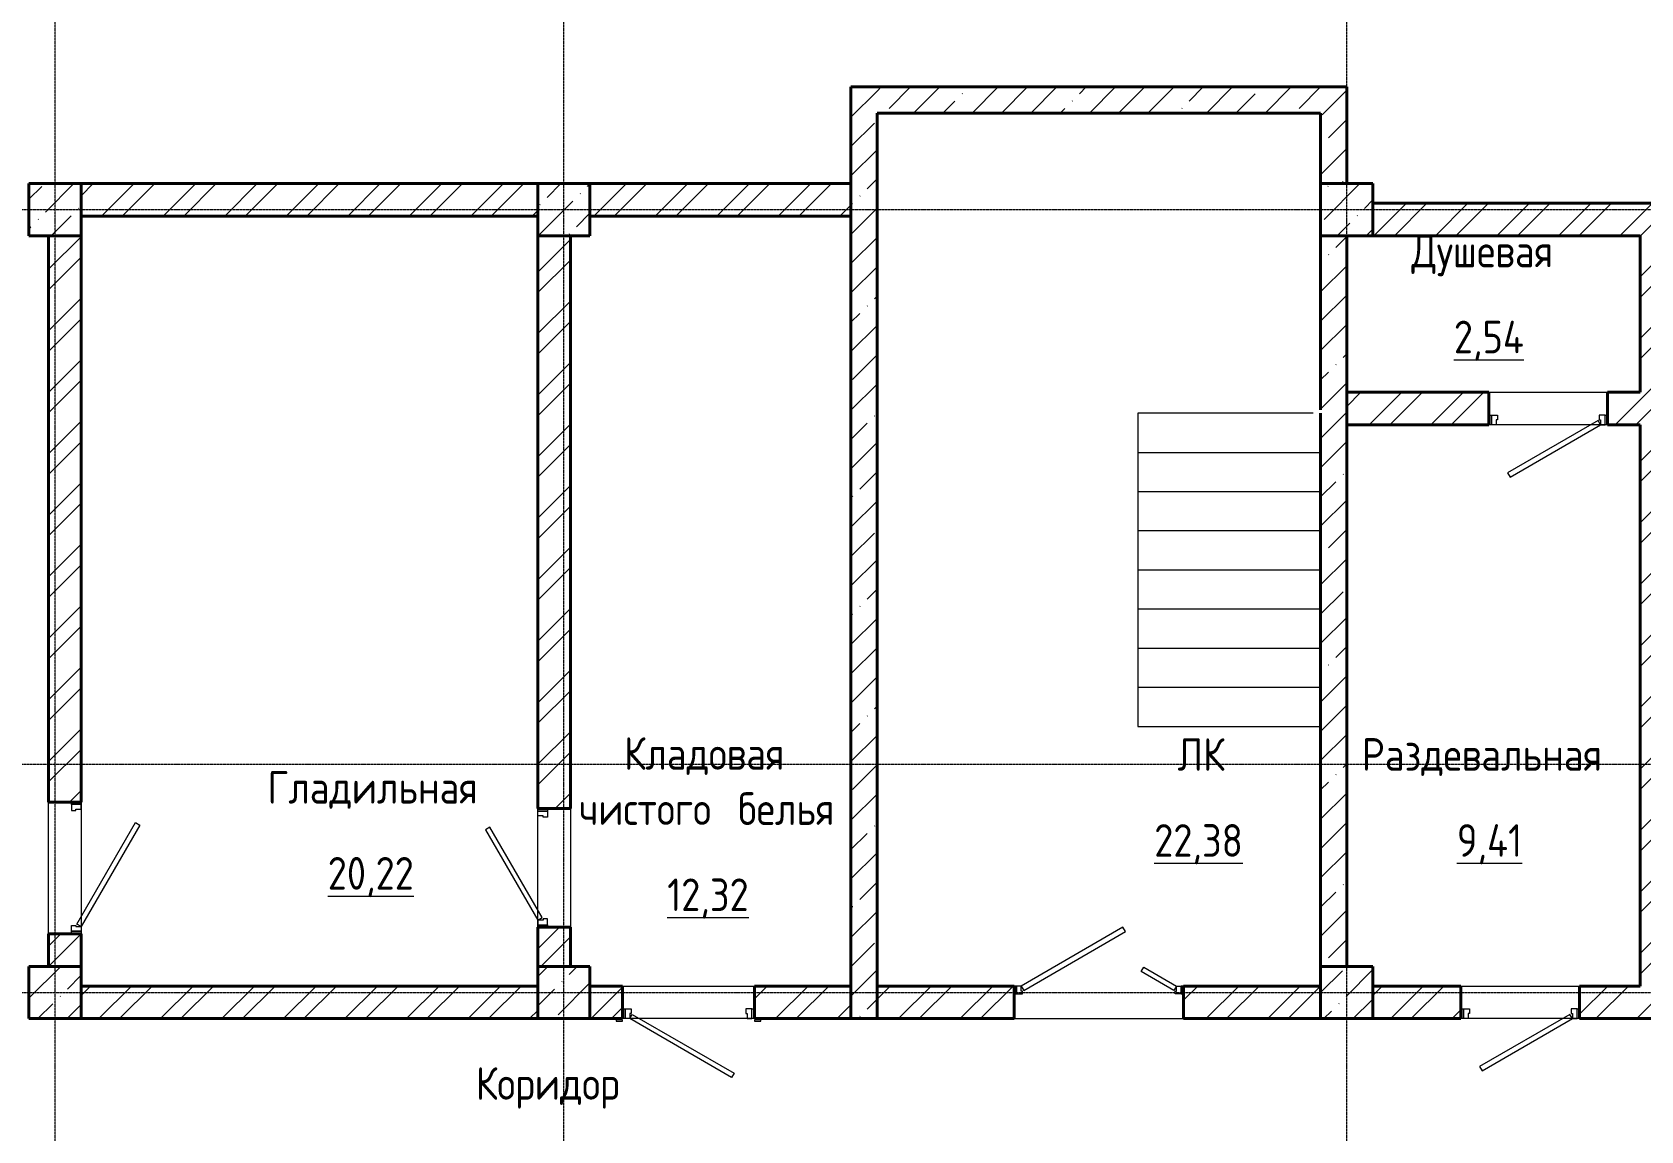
# Model space of a CAD drawing. Header units: millimetres. Extents: x 0 to 351840, y -132678 to 32417.
# Drawn here: x 306244 to 318573, y 8526 to 16945 of the extents above; entities that cross this region are included whole.
import ezdxf

# ---------------------------------------------------------------- set-up
doc = ezdxf.new("R2010")
doc.units = ezdxf.units.MM
doc.linetypes.add('BI_линия_сетки', pattern=[25, 20, -2.5, 0, -2.5])
doc.linetypes.add('BI_невидимые', pattern=[5, 3, -2])
for name, color, linetype, lineweight in [('Двери', 7, 'Continuous', 18), ('Марки помещений', 7, 'Continuous', 20), ('Несущие колонны', 7, 'Continuous', 18), ('Оси', 7, 'Continuous', 9), ('Перекрытие', 7, 'Continuous', 18), ('Стены внутренние', 7, 'Continuous', 18), ('Стены наружные', 7, 'Continuous', 18), ('Стены несущие', 7, 'Continuous', 18)]:
    doc.layers.add(name, color=color, linetype=linetype, lineweight=lineweight)
doc.styles.add('GOST Common_1', font='GOST Common.ttf', dxfattribs={"width": 0.9, "height": 250})
pattern_1 = [(45, (5685.96, 5809.43), (-235.7317, 235.7317), []), (45, (5843.12, 5809.43), (-235.7317, 235.7317), [])]
pattern_2 = [(45, (5685.96, 5809.43), (-224.5064, 224.5064), []), (45, (5910.47, 5809.43), (-224.5064, 224.5064), [396.875, -79.375, 3.353, -76.022])]

# ---------------------------------------------------------------- blocks, each defined once
blk = doc.blocks.new('_временные_конструкции_колонны_монолитные_прямоугольная - _временная_конструкция_колонна_400x400-V9--01 Подвал__-3_000____Отделочный_')
at = {"layer": 'Несущие колонны', "lineweight": 9}
h = blk.add_hatch(dxfattribs=at)
h.set_pattern_fill('FP_10', color=9, style=0, pattern_type=2)
h.set_pattern_definition([(45, (-6000, -7900), (84.1895, 308.696), [396.875, -79.375, 3.353, -76.022])])
h.paths.add_polyline_path([(-200, -200), (200, -200), (200, 200), (-200, 200)])
at = {"layer": 'Несущие колонны', "color": 9, "lineweight": 40}
for p, q in [((200, 200), (-200, 200)), ((-200, 200), (-200, -200)), ((200, -200), (200, 200)), ((-200, -200), (200, -200))]:
    blk.add_line(p, q, dxfattribs=at)
blk = doc.blocks.new('_временные_конструкции_колонны_монолитные_прямоугольная - _временная_конструкция_колонна_400x400-V10--01 Подвал__-3_000____Отделочный_')
at = {"layer": 'Несущие колонны', "lineweight": 9}
h = blk.add_hatch(dxfattribs=at)
h.set_pattern_fill('FP_11', color=9, style=0, pattern_type=2)
h.set_pattern_definition([(45, (-9900, -7900), (84.1895, 308.696), [396.875, -79.375, 3.353, -76.022])])
h.paths.add_polyline_path([(200, -200), (200, 200), (-200, 200), (-200, -200)])
at = {"layer": 'Несущие колонны', "color": 9, "lineweight": 40}
for p, q in [((200, 200), (-200, 200)), ((-200, 200), (-200, -200)), ((200, -200), (200, 200)), ((-200, -200), (200, -200))]:
    blk.add_line(p, q, dxfattribs=at)
blk = doc.blocks.new('_временные_конструкции_колонны_монолитные_прямоугольная - _временная_конструкция_колонна_400x400-V17--01 Подвал__-3_000____Отделочный_')
at = {"layer": 'Несущие колонны', "lineweight": 9}
h = blk.add_hatch(dxfattribs=at)
h.set_pattern_fill('FP_18', color=9, style=0, pattern_type=2)
h.set_pattern_definition([(45, (-6000, -13900), (84.1895, 308.696), [396.875, -79.375, 3.353, -76.022])])
h.paths.add_polyline_path([(-200, -200), (200, -200), (200, 200), (-200, 200)])
at = {"layer": 'Несущие колонны', "color": 9, "lineweight": 40}
for p, q in [((200, 200), (-200, 200)), ((-200, 200), (-200, -200)), ((200, -200), (200, 200)), ((-200, -200), (200, -200))]:
    blk.add_line(p, q, dxfattribs=at)
blk = doc.blocks.new('_временные_конструкции_колонны_монолитные_прямоугольная - _временная_конструкция_колонна_400x400-V18--01 Подвал__-3_000____Отделочный_')
at = {"layer": 'Несущие колонны', "lineweight": 9}
h = blk.add_hatch(dxfattribs=at)
h.set_pattern_fill('FP_19', color=9, style=0, pattern_type=2)
h.set_pattern_definition([(45, (-9900, -13900), (84.1895, 308.696), [396.875, -79.375, 3.353, -76.022])])
h.paths.add_polyline_path([(200, -200), (200, 200), (-200, 200), (-200, -200)])
at = {"layer": 'Несущие колонны', "color": 9, "lineweight": 40}
for p, q in [((200, 200), (-200, 200)), ((-200, 200), (-200, -200)), ((200, -200), (200, 200)), ((-200, -200), (200, -200))]:
    blk.add_line(p, q, dxfattribs=at)
blk = doc.blocks.new('_временные_конструкции_колонны_монолитные_прямоугольная - _временная_конструкция_колонна_400x400-V33--01 Подвал__-3_000____Отделочный_')
at = {"layer": 'Несущие колонны', "lineweight": 9}
h = blk.add_hatch(dxfattribs=at)
h.set_pattern_fill('FP_34', color=9, style=0, pattern_type=2)
h.set_pattern_definition([(45, (-15900, -7900), (84.1895, 308.696), [396.875, -79.375, 3.353, -76.022])])
h.paths.add_polyline_path([(200, -200), (200, 200), (-200, 200), (-200, -200)])
at = {"layer": 'Несущие колонны', "color": 9, "lineweight": 40}
for p, q in [((200, 200), (-200, 200)), ((-200, 200), (-200, -200)), ((200, -200), (200, 200)), ((-200, -200), (200, -200))]:
    blk.add_line(p, q, dxfattribs=at)
blk = doc.blocks.new('_временные_конструкции_колонны_монолитные_прямоугольная - _временная_конструкция_колонна_400x400-V34--01 Подвал__-3_000____Отделочный_')
at = {"layer": 'Несущие колонны', "lineweight": 9}
h = blk.add_hatch(dxfattribs=at)
h.set_pattern_fill('FP_35', color=9, style=0, pattern_type=2)
h.set_pattern_definition([(45, (-15900, -13900), (84.1895, 308.696), [396.875, -79.375, 3.353, -76.022])])
h.paths.add_polyline_path([(200, -200), (200, 200), (-200, 200), (-200, -200)])
at = {"layer": 'Несущие колонны', "color": 9, "lineweight": 40}
for p, q in [((200, 200), (-200, 200)), ((-200, 200), (-200, -200)), ((200, -200), (200, 200)), ((-200, -200), (200, -200))]:
    blk.add_line(p, q, dxfattribs=at)
blk = doc.blocks.new('_Двери_Металлические_Однопольная_Техническая_1_3_4_8 - _дверь_ДМВ_2200-1010_Л Д-4_ перемычка-7811750--01 Подвал__-3_000____Отделочный_')
at = {"layer": 'Двери', "color": 9, "lineweight": 9}
for p, q in [((-224, 542), (-204, 575)), ((556, 92), (-224, 542)), ((-204, 575), (575, 125)), ((-325, 125), (-360, 125)), ((-360, 125), (-360, 50)), ((-325, 85), (-325, 125)), ((575, 125), (556, 92)), ((575, 125), (610, 125)), ((575, 85), (575, 125)), ((610, 125), (610, 50)), ((-360, 50), (-315, 50)), ((-315, 85), (-325, 85)), ((-315, 50), (-315, 85)), ((565, 85), (575, 85)), ((565, 50), (565, 85)), ((610, 50), (565, 50))]:
    blk.add_line(p, q, dxfattribs=at)
at = {"layer": 'Двери', "color": 9, "linetype": 'BI_невидимые', "lineweight": 9}
for p, q in [((-380, 50), (-380, 125)), ((-380, 125), (-360, 125)), ((-380, 50), (-380, 125)), ((-380, 125), (-360, 125)), ((-360, 125), (-360, 50)), ((-360, 125), (-360, 50)), ((610, 50), (610, 125)), ((610, 125), (630, 125)), ((610, 50), (610, 125)), ((610, 125), (630, 125)), ((630, 125), (630, 50)), ((630, 125), (630, 50)), ((-360, 50), (-380, 50)), ((-360, 50), (-380, 50)), ((630, 50), (610, 50)), ((630, 50), (610, 50))]:
    blk.add_line(p, q, dxfattribs=at)
blk = doc.blocks.new('_Двери_Металлические_Однопольная_Техническая_1_3_4_8 - _дверь_ДМВ_2200-910_Л Д-7  перемычка-7812440--01 Подвал__-3_000____Отделочный_')
at = {"layer": 'Двери', "color": 9, "lineweight": 9}
for p, q in [((418, 525), (-275, 125)), ((437, 492), (418, 525)), ((-256, 92), (437, 492)), ((-310, 125), (-310, 50)), ((-275, 125), (-310, 125)), ((-275, 125), (-256, 92)), ((-275, 85), (-275, 125)), ((525, 125), (560, 125)), ((525, 85), (525, 125)), ((560, 125), (560, 50)), ((-310, 50), (-265, 50)), ((-265, 85), (-275, 85)), ((-265, 50), (-265, 85)), ((515, 85), (525, 85)), ((515, 50), (515, 85)), ((560, 50), (515, 50))]:
    blk.add_line(p, q, dxfattribs=at)
at = {"layer": 'Двери', "color": 9, "linetype": 'BI_невидимые', "lineweight": 9}
for p, q in [((-330, 50), (-330, 125)), ((-330, 125), (-310, 125)), ((-330, 50), (-330, 125)), ((-330, 125), (-310, 125)), ((-310, 125), (-310, 50)), ((-310, 125), (-310, 50)), ((560, 50), (560, 125)), ((560, 125), (580, 125)), ((560, 50), (560, 125)), ((560, 125), (580, 125)), ((580, 125), (580, 50)), ((580, 125), (580, 50)), ((-310, 50), (-330, 50)), ((-310, 50), (-330, 50)), ((580, 50), (560, 50)), ((580, 50), (560, 50))]:
    blk.add_line(p, q, dxfattribs=at)
blk = doc.blocks.new('_Двери_Металлические_Однопольная_Техническая_1_3_4_8 - _дверь_ДМВ_2200-910_Л Д-7  перемычка-7812094--01 Подвал__-3_000____Отделочный_')
at = {"layer": 'Двери', "color": 9, "lineweight": 9}
for p, q in [((418, 525), (-275, 125)), ((437, 492), (418, 525)), ((-256, 92), (437, 492)), ((-310, 125), (-310, 50)), ((-275, 125), (-310, 125)), ((-275, 125), (-256, 92)), ((-275, 85), (-275, 125)), ((525, 125), (560, 125)), ((525, 85), (525, 125)), ((560, 125), (560, 50)), ((-310, 50), (-265, 50)), ((-265, 85), (-275, 85)), ((-265, 50), (-265, 85)), ((515, 85), (525, 85)), ((515, 50), (515, 85)), ((560, 50), (515, 50))]:
    blk.add_line(p, q, dxfattribs=at)
at = {"layer": 'Двери', "color": 9, "linetype": 'BI_невидимые', "lineweight": 9}
for p, q in [((-330, 50), (-330, 125)), ((-330, 125), (-310, 125)), ((-330, 50), (-330, 125)), ((-330, 125), (-310, 125)), ((-310, 125), (-310, 50)), ((-310, 125), (-310, 50)), ((560, 50), (560, 125)), ((560, 125), (580, 125)), ((560, 50), (560, 125)), ((560, 125), (580, 125)), ((580, 125), (580, 50)), ((580, 125), (580, 50)), ((-310, 50), (-330, 50)), ((-310, 50), (-330, 50)), ((580, 50), (560, 50)), ((580, 50), (560, 50))]:
    blk.add_line(p, q, dxfattribs=at)
blk = doc.blocks.new('_Двери_Металлические_Двупольная_Противопожарная_Паркинг - _дверь_ДМН_2200-1300_EI30_П Д-3-7640450--01 Подвал__-3_000____Отделочный_')
at = {"layer": 'Двери', "color": 9, "lineweight": 9}
for p, q in [((309, 575), (-470, 125)), ((-451, 92), (329, 542)), ((329, 542), (309, 575)), ((450, 237), (469, 270)), ((469, 270), (720, 125)), ((-470, 125), (-505, 125)), ((-470, 125), (-451, 92)), ((-470, 85), (-470, 125)), ((701, 92), (450, 237)), ((720, 125), (701, 92)), ((720, 125), (755, 125)), ((720, 85), (720, 125)), ((-505, 65), (-460, 65)), ((-460, 85), (-470, 85)), ((-460, 65), (-460, 85)), ((710, 85), (720, 85)), ((710, 65), (710, 85)), ((755, 65), (710, 65))]:
    blk.add_line(p, q, dxfattribs=at)
at = {"layer": 'Двери', "color": 9, "linetype": 'BI_невидимые', "lineweight": 9}
for p, q in [((-525, 65), (-525, 125)), ((-525, 125), (-505, 125)), ((-525, 65), (-525, 125)), ((-525, 125), (-505, 125)), ((-505, 125), (-525, 125)), ((-525, 125), (-525, 65)), ((-505, 125), (-505, 65)), ((-505, 125), (-505, 65)), ((-505, 65), (-505, 125)), ((755, 65), (755, 125)), ((755, 125), (775, 125)), ((755, 65), (755, 125)), ((755, 125), (775, 125)), ((775, 125), (755, 125)), ((755, 125), (755, 65)), ((775, 125), (775, 65)), ((775, 125), (775, 65)), ((775, 65), (775, 125)), ((-505, 65), (-525, 65)), ((-505, 65), (-525, 65)), ((-525, 65), (-505, 65)), ((775, 65), (755, 65)), ((775, 65), (755, 65)), ((755, 65), (775, 65))]:
    blk.add_line(p, q, dxfattribs=at)
blk = doc.blocks.new('_Двери_Металлическая_Однопольная_Техническая_для_гребенок - _дверь_ДМВ_2200-1010_П Д-23_-7640031--01 Подвал__-3_000____Отделочный_')
at = {"layer": 'Двери', "color": 9, "lineweight": 9}
for p, q in [((-224, 542), (-204, 575)), ((556, 92), (-224, 542)), ((-204, 575), (575, 125)), ((-380, 145), (-430, 145)), ((-430, 145), (-430, 135)), ((-430, 135), (-380, 135)), ((-380, 135), (-380, 145)), ((-325, 125), (-360, 125)), ((-360, 125), (-360, 50)), ((-325, 85), (-325, 125)), ((575, 125), (556, 92)), ((575, 125), (610, 125)), ((575, 85), (575, 125)), ((610, 125), (610, 50)), ((680, 145), (630, 145)), ((630, 145), (630, 135)), ((630, 135), (680, 135)), ((680, 135), (680, 145)), ((-360, 50), (-315, 50)), ((-315, 85), (-325, 85)), ((-315, 50), (-315, 85)), ((565, 85), (575, 85)), ((565, 50), (565, 85)), ((610, 50), (565, 50))]:
    blk.add_line(p, q, dxfattribs=at)
at = {"layer": 'Двери', "color": 9, "linetype": 'BI_невидимые', "lineweight": 9}
for p, q in [((-380, 50), (-380, 125)), ((-380, 125), (-360, 125)), ((-380, 50), (-380, 125)), ((-380, 125), (-360, 125)), ((-360, 125), (-360, 50)), ((-360, 125), (-360, 50)), ((610, 50), (610, 125)), ((610, 125), (630, 125)), ((610, 50), (610, 125)), ((610, 125), (630, 125)), ((630, 125), (630, 50)), ((630, 125), (630, 50)), ((-360, 50), (-380, 50)), ((-360, 50), (-380, 50)), ((630, 50), (610, 50)), ((630, 50), (610, 50))]:
    blk.add_line(p, q, dxfattribs=at)
blk = doc.blocks.new('Подоснова подвал')
at = {"layer": 'Стены внутренние', "lineweight": 9}
h = blk.add_hatch(dxfattribs=at)
h.set_pattern_fill('FP_37', color=9, angle=45, style=0, pattern_type=2)
h.set_pattern_definition(pattern_1)
h.paths.add_polyline_path([(15386, 19659.4), (15386, 19909.4), (11886, 19909.4), (11886, 19659.4)])
h = blk.add_hatch(dxfattribs=at)
h.set_pattern_fill('FP_37', color=9, angle=45, style=0, pattern_type=2)
h.set_pattern_definition(pattern_1)
h.paths.add_polyline_path([(17786, 19659.4), (17786, 19909.4), (15786, 19909.4), (15786, 19659.4)])
h = blk.add_hatch(dxfattribs=at)
h.set_pattern_fill('FP_37', color=9, angle=45, style=0, pattern_type=2)
h.set_pattern_definition(pattern_1)
h.paths.add_polyline_path([(23836, 19509.4), (24086, 19509.4), (24086, 19759.4), (21786, 19759.4), (21786, 19509.4)])
h = blk.add_hatch(dxfattribs=at)
h.set_pattern_fill('FP_37', color=9, angle=45, style=0, pattern_type=2)
h.set_pattern_definition(pattern_1)
h.paths.add_polyline_path([(11886, 13909.4), (11886, 14159.4), (11636, 14159.4), (11636, 13909.4), (11813.5, 13909.4)])
h.paths.add_polyline_path([(11813.5, 15169.4), (11886, 15169.4), (11886, 19509.4), (11636, 19509.4), (11636, 15169.4)])
h = blk.add_hatch(dxfattribs=at)
h.set_pattern_fill('FP_37', color=9, angle=45, style=0, pattern_type=2)
h.set_pattern_definition(pattern_1)
h.paths.add_polyline_path([(15386, 13909.4), (15636, 13909.4), (15636, 14209.4), (15386, 14209.4), (15386, 13989.7)])
h.paths.add_polyline_path([(15636, 15119.4), (15636, 19509.4), (15386, 19509.4), (15386, 15119.4)])
h = blk.add_hatch(dxfattribs=at)
h.set_pattern_fill('FP_37', color=9, angle=45, style=0, pattern_type=2)
h.set_pattern_definition(pattern_1)
h.paths.add_polyline_path([(24086, 13759.4), (24086, 19509.4), (23836, 19509.4), (23836, 13759.4)])
h = blk.add_hatch(dxfattribs=at)
h.set_pattern_fill('FP_37', color=9, angle=45, style=0, pattern_type=2)
h.set_pattern_definition([(45, (5685.96, 5809.43), (-235.7317, 235.7317), []), (45, (5843.12, 5809.43), (-235.7317, 235.7317), [])])
h.paths.add_polyline_path([(23836, 18059.4), (23836, 18309.4), (23586, 18309.4), (23586, 18059.4)])
h.paths.add_polyline_path([(22676, 18059.4), (22676, 18309.4), (21586, 18309.4), (21586, 18059.4)])
h = blk.add_hatch(dxfattribs=at)
h.set_pattern_fill('FP_37', color=9, angle=45, style=0, pattern_type=2)
h.set_pattern_definition(pattern_1)
h.paths.add_polyline_path([(15386, 13509.4), (15386, 13759.4), (11886, 13759.4), (11886, 13509.4)])
h = blk.add_hatch(dxfattribs=at)
h.set_pattern_fill('FP_37', color=9, angle=45, style=0, pattern_type=2)
h.set_pattern_definition(pattern_1)
h.paths.add_polyline_path([(17786, 13509.4), (17786, 13759.4), (17046, 13759.4), (17046, 13509.4)])
h.paths.add_polyline_path([(16036, 13509.4), (16036, 13759.4), (15786, 13759.4), (15786, 13509.4), (15913.7, 13509.4)])
h = blk.add_hatch(dxfattribs=at)
h.set_pattern_fill('FP_37', color=9, angle=45, style=0, pattern_type=2)
h.set_pattern_definition(pattern_1)
h.paths.add_polyline_path([(21386, 13509.4), (21386, 13759.4), (20336, 13759.4), (20336, 13509.4)])
h.paths.add_polyline_path([(19036, 13509.4), (19036, 13759.4), (17986, 13759.4), (17986, 13509.4)])
h = blk.add_hatch(dxfattribs=at)
h.set_pattern_fill('FP_37', color=9, angle=45, style=0, pattern_type=2)
h.set_pattern_definition(pattern_1)
h.paths.add_polyline_path([(26886, 13509.4), (26886, 13759.4), (26786, 13759.4), (26786, 13509.4)])
h.paths.add_polyline_path([(25296, 13509.4), (25876, 13509.4), (25876, 13759.4), (25296, 13759.4)])
h.paths.add_polyline_path([(24286, 13509.4), (24286, 13759.4), (23371, 13759.4), (23371, 13509.4), (24114, 13509.4)])
h.paths.add_polyline_path([(22461, 13509.4), (22461, 13759.4), (21786, 13759.4), (21786, 13509.4)])
at = {"layer": 'Стены наружные', "lineweight": 9}
h = blk.add_hatch(dxfattribs=at)
h.set_pattern_fill('FP_39', color=9, style=0, pattern_type=2)
h.set_pattern_definition(pattern_2)
h.paths.add_polyline_path([(17786, 13509.4), (17986, 13509.4), (17986, 20649.4), (17786, 20649.4), (17786, 13989.7)])
h = blk.add_hatch(dxfattribs=at)
h.set_pattern_fill('FP_39', color=9, style=0, pattern_type=2)
h.set_pattern_definition(pattern_2)
h.paths.add_polyline_path([(21586, 20449.4), (21586, 20649.4), (17986, 20649.4), (17986, 20449.4), (21386, 20449.4)])
h = blk.add_hatch(dxfattribs=at)
h.set_pattern_fill('FP_39', color=9, style=0, pattern_type=2)
h.set_pattern_definition(pattern_2)
h.paths.add_polyline_path([(21586, 19909.4), (21586, 20449.4), (21386, 20449.4), (21386, 19909.4)])
h = blk.add_hatch(dxfattribs=at)
h.set_pattern_fill('FP_39', color=9, style=0, pattern_type=2)
h.set_pattern_definition(pattern_2)
h.paths.add_polyline_path([(21386, 13909.4), (21586, 13909.4), (21586, 19509.4), (21386, 19509.4), (21386, 13989.7)])
at = {"layer": 'Оси', "color": 9, "linetype": 'BI_линия_сетки'}
for p, q in [((11686, 799.9), (11686, 35999.7)), ((15586, 799.9), (15586, 35999.7)), ((21586, 799.9), (21586, 35999.7)), ((-805.2, 19709.4), (56347.2, 19709.4)), ((-805.2, 15459.4), (56347.2, 15459.4)), ((-805.2, 13709.4), (56347.2, 13709.4))]:
    blk.add_line(p, q, dxfattribs=at)
at = {"layer": 'Перекрытие', "color": 9, "lineweight": 9}
for p, q in [((22676, 18309.4), (23586, 18309.4)), ((19986, 18149.4), (19986, 15749.4)), ((21329.3, 18149.4), (19986, 18149.4)), ((23586, 18059.4), (22676, 18059.4)), ((19986, 17849.4), (21386, 17849.4)), ((19986, 17549.4), (21386, 17549.4)), ((19986, 17249.4), (21386, 17249.4)), ((19986, 16949.4), (21386, 16949.4)), ((19986, 16649.4), (21386, 16649.4)), ((19986, 16349.4), (21386, 16349.4)), ((19986, 16049.4), (21386, 16049.4)), ((19986, 15749.4), (21386, 15749.4)), ((11636, 14159.4), (11636, 15169.4)), ((11886, 15169.4), (11886, 14159.4)), ((15386, 14209.4), (15386, 15119.4)), ((15636, 15119.4), (15636, 14209.4)), ((16036, 13759.4), (17046, 13759.4)), ((22461, 13759.4), (23371, 13759.4)), ((17046, 13509.4), (16036, 13509.4)), ((19036, 13509.4), (20336, 13509.4)), ((23371, 13509.4), (22461, 13509.4))]:
    blk.add_line(p, q, dxfattribs=at)
at = {"layer": 'Стены несущие', "color": 9, "lineweight": 40}
for p, q in [((17786, 20649.4), (17786, 13759.4)), ((21586, 20649.4), (17786, 20649.4)), ((21586, 19909.4), (21586, 20649.4)), ((17986, 13759.4), (17986, 20449.4)), ((17986, 20449.4), (21386, 20449.4)), ((21386, 20449.4), (21386, 19909.4)), ((15386, 19909.4), (11886, 19909.4)), ((17786, 19909.4), (15786, 19909.4)), ((26886, 19759.4), (21786, 19759.4)), ((11886, 19659.4), (15386, 19659.4)), ((15786, 19659.4), (17786, 19659.4)), ((11636, 19509.4), (11636, 15169.4)), ((11886, 15169.4), (11886, 19509.4)), ((15386, 19509.4), (15386, 15119.4)), ((15636, 15119.4), (15636, 19509.4)), ((21386, 19509.4), (21386, 18175.8)), ((21586, 13909.4), (21586, 19509.4)), ((21786, 19509.4), (23836, 19509.4)), ((23836, 19509.4), (23836, 18309.4)), ((22676, 18309.4), (21586, 18309.4)), ((22676, 18059.4), (22676, 18309.4)), ((23836, 18309.4), (23586, 18309.4)), ((23586, 18309.4), (23586, 18059.4)), ((21386, 18149.4), (21386, 13909.4)), ((21586, 18059.4), (22676, 18059.4)), ((23586, 18059.4), (23836, 18059.4)), ((23836, 18059.4), (23836, 13759.4)), ((11636, 15169.4), (11886, 15169.4)), ((15386, 15119.4), (15636, 15119.4)), ((15636, 14209.4), (15386, 14209.4)), ((15386, 14209.4), (15386, 13909.4)), ((15636, 13909.4), (15636, 14209.4)), ((11886, 14159.4), (11636, 14159.4)), ((11636, 14159.4), (11636, 13909.4)), ((11886, 13909.4), (11886, 14159.4)), ((15386, 13759.4), (11886, 13759.4)), ((16036, 13759.4), (15786, 13759.4)), ((16036, 13509.4), (16036, 13759.4)), ((17786, 13759.4), (17046, 13759.4)), ((17046, 13759.4), (17046, 13509.4)), ((17786, 13509.4), (17786, 13759.4)), ((19036, 13759.4), (17986, 13759.4)), ((17986, 13759.4), (17986, 13509.4)), ((19036, 13509.4), (19036, 13759.4)), ((21386, 13759.4), (20336, 13759.4)), ((20336, 13759.4), (20336, 13509.4)), ((22461, 13759.4), (21786, 13759.4)), ((22461, 13509.4), (22461, 13759.4)), ((23836, 13759.4), (23371, 13759.4)), ((23371, 13759.4), (23371, 13509.4)), ((11886, 13509.4), (15386, 13509.4)), ((15786, 13509.4), (16036, 13509.4)), ((17046, 13509.4), (19036, 13509.4)), ((20336, 13509.4), (21386, 13509.4)), ((21786, 13509.4), (22461, 13509.4)), ((23371, 13509.4), (24286, 13509.4))]:
    blk.add_line(p, q, dxfattribs=at)
at = {"layer": 'Двери', "color": 9}
for name, p, rotation in [('_Двери_Металлические_Однопольная_Техническая_1_3_4_8 - _дверь_ДМВ_2200-910_Л Д-7  перемычка-7812094--01 Подвал__-3_000____Отделочный_', (23256, 18184.4), 180), ('_Двери_Металлические_Однопольная_Техническая_1_3_4_8 - _дверь_ДМВ_2200-1010_Л Д-4_ перемычка-7811750--01 Подвал__-3_000____Отделочный_', (11761, 14789.4), 269.9999999999999), ('_Двери_Металлические_Однопольная_Техническая_1_3_4_8 - _дверь_ДМВ_2200-910_Л Д-7  перемычка-7812440--01 Подвал__-3_000____Отделочный_', (15511, 14539.4), 89.99999999999991), ('_Двери_Металлическая_Однопольная_Техническая_для_гребенок - _дверь_ДМВ_2200-1010_П Д-23_-7640031--01 Подвал__-3_000____Отделочный_', (16666, 13634.4), 180), ('_Двери_Металлические_Однопольная_Техническая_1_3_4_8 - _дверь_ДМВ_2200-910_Л Д-7  перемычка-7812094--01 Подвал__-3_000____Отделочный_', (23041, 13634.4), 180)]:
    blk.add_blockref(name, p, dxfattribs=dict(at, rotation=rotation))
blk.add_blockref('_Двери_Металлические_Двупольная_Противопожарная_Паркинг - _дверь_ДМН_2200-1300_EI30_П Д-3-7640450--01 Подвал__-3_000____Отделочный_', (19561, 13634.4), dxfattribs=at)
at = {"layer": 'Несущие колонны', "color": 9}
for name, p in [('_временные_конструкции_колонны_монолитные_прямоугольная - _временная_конструкция_колонна_400x400-V17--01 Подвал__-3_000____Отделочный_', (11686, 19709.4)), ('_временные_конструкции_колонны_монолитные_прямоугольная - _временная_конструкция_колонна_400x400-V18--01 Подвал__-3_000____Отделочный_', (15586, 19709.4)), ('_временные_конструкции_колонны_монолитные_прямоугольная - _временная_конструкция_колонна_400x400-V34--01 Подвал__-3_000____Отделочный_', (21586, 19709.4)), ('_временные_конструкции_колонны_монолитные_прямоугольная - _временная_конструкция_колонна_400x400-V9--01 Подвал__-3_000____Отделочный_', (11686, 13709.4)), ('_временные_конструкции_колонны_монолитные_прямоугольная - _временная_конструкция_колонна_400x400-V10--01 Подвал__-3_000____Отделочный_', (15586, 13709.4)), ('_временные_конструкции_колонны_монолитные_прямоугольная - _временная_конструкция_колонна_400x400-V33--01 Подвал__-3_000____Отделочный_', (21586, 13709.4))]:
    blk.add_blockref(name, p, dxfattribs=at)
at = {"layer": 'Марки помещений', "color": 9, "lineweight": 9, "char_height": 250, "attachment_point": 1, "style": 'GOST Common_1'}
for s, insert, width in [('Душевая', (22082.4, 19517.6), 1486.329), ('\\L2,54', (22406.9, 18858.5), 699.873), ('Кладовая', (16046.9, 15666.8), 1623.417), ('ЛК', (20289.1, 15659.1), 440.126), ('Раздевальная', (21701.3, 15659.1), 2409.873), ('Гладильная', (13314.7, 15407.3), 1991.392), ('чистого', (15701.7, 15243.5), 1385.316), ('белья', (16922.1, 15243.5), 974.05), ('\\L22,38', (20110.4, 15000), 873.038), ('\\L9,41', (22430.3, 15000), 642.152), ('\\L20,22', (13776, 14748.2), 873.038), ('\\L12,32', (16377.6, 14583.8), 815.316), ('Коридор', (14911.5, 13137.8), 1385.316)]:
    blk.add_mtext(s, dxfattribs=dict(at, insert=insert, width=width))

msp = doc.modelspace()

# ---------------------------------------------------------------- block references
msp.add_blockref('Подоснова подвал', (294733, -4124))

doc.saveas('drawing.dxf')
